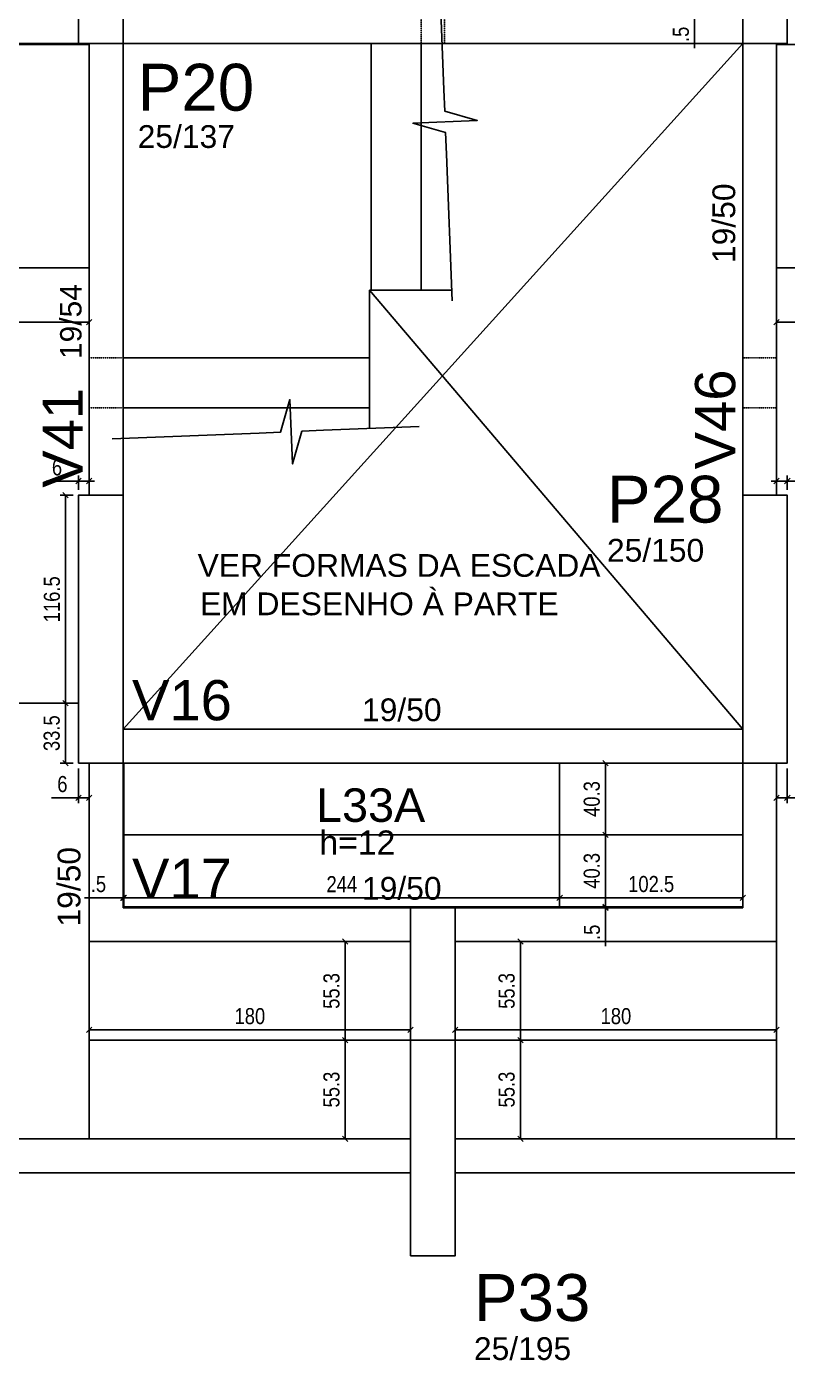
# Model space of a CAD drawing. Header units: millimetres. Extents: x 2716 to 9044, y 218 to 3839.
# Drawn here: x 5322 to 5748, y 1290 to 2037 of the extents above; entities that cross this region are included whole.
import ezdxf

# ---------------------------------------------------------------- set-up
doc = ezdxf.new("R2010")
doc.units = ezdxf.units.MM
doc.linetypes.add('HIDDEN2', pattern=[0.1875, 0.125, -0.0625])
for name, color, linetype in [('1', 3, 'Continuous'), ('210', 3, 'HIDDEN2'), ('212', 3, 'Continuous'), ('213', 3, 'Continuous'), ('216', 3, 'Continuous'), ('220', 5, 'Continuous'), ('221', 1, 'Continuous'), ('222', 6, 'Continuous'), ('226', 4, 'Continuous'), ('230', 3, 'Continuous'), ('233', 6, 'Continuous'), ('249', 1, 'Continuous'), ('COTA', 2, 'Continuous'), ('Painéis', 200, 'Continuous')]:
    doc.layers.add(name, color=color, linetype=linetype)
doc.styles.add('COTA TECNICA-50', font='techl___.ttf', dxfattribs={"height": 9})
doc.styles.get("Standard").update_dxf_attribs({"font": 'arial.ttf'})
doc.dimstyles.new('COTA PAINEL-50', dxfattribs={"dimtxt": 9, "dimasz": 3, "dimexe": 3, "dimexo": 3, "dimgap": 3, "dimtad": 1, "dimdec": 1, "dimzin": 12, "dimdsep": 46, "dimtxsty": 'COTA TECNICA-50', "dimblk1": 'OBLIQUE', "dimblk2": 'OBLIQUE', "dimsah": 1, "dimcen": 0.9, "dimclrd": 4, "dimclre": 4, "dimclrt": 240, "dimadec": 1, "dimazin": 3, "dimtfac": 1, "dimtdec": 1, "dimtmove": 0, "dimatfit": 3, "dimfxl": 1, "dimtolj": 1, "dimtzin": 12, "dimarcsym": 0})

# ---------------------------------------------------------------- blocks, each defined once
blk = doc.blocks.new('_Oblique')
at = {"color": 0, "linetype": 'ByBlock', "lineweight": -2}
blk.add_line((-0.5, -0.5), (0.5, 0.5), dxfattribs=at)
blk = doc.blocks.new('*D168')
at = {"layer": 'COTA', "color": 4, "lineweight": -2, "transparency": 16777216}
for p, q in [((5348.28, 1658.44), (5341.04, 1658.44)), ((5344.04, 1658.44), (5344.04, 1624.94)), ((5348.28, 1624.94), (5341.04, 1624.94))]:
    blk.add_line(p, q, dxfattribs=at)
at = {"layer": 'Defpoints', "color": 0, "transparency": 16777216}
for p in [(5351.28, 1658.44), (5344.04, 1624.94), (5351.28, 1624.94)]:
    blk.add_point(p, dxfattribs=at)
at = {"layer": 'COTA', "color": 4, "lineweight": -2, "transparency": 16777216, "xscale": 3, "yscale": 3, "zscale": 3}
for p, rotation in [((5344.04, 1658.44), 90), ((5344.04, 1624.94), 270)]:
    blk.add_blockref('_Oblique', p, dxfattribs=dict(at, rotation=rotation))
at = {"layer": 'COTA', "color": 240, "transparency": 16777216, "insert": (5336.34, 1641.69), "char_height": 9, "attachment_point": 5, "rotation": 90, "style": 'COTA TECNICA-50'}
blk.add_mtext('\\A1;33.5', dxfattribs=at)
blk = doc.blocks.new('*D169')
at = {"layer": 'COTA', "color": 4, "lineweight": -2, "transparency": 16777216}
for p, q in [((5351.28, 1621.94), (5351.28, 1602.55)), ((5357.28, 1621.94), (5357.28, 1602.55)), ((5351.28, 1605.55), (5336.28, 1605.55)), ((5357.28, 1605.55), (5351.28, 1605.55))]:
    blk.add_line(p, q, dxfattribs=at)
at = {"layer": 'Defpoints', "color": 0, "transparency": 16777216}
for p in [(5351.28, 1624.94), (5357.28, 1624.94), (5351.28, 1605.55)]:
    blk.add_point(p, dxfattribs=at)
at = {"layer": 'COTA', "color": 4, "lineweight": -2, "transparency": 16777216, "xscale": 3, "yscale": 3, "zscale": 3, "rotation": 180}
blk.add_blockref('_Oblique', (5351.28, 1605.55), dxfattribs=at)
at = {"layer": 'COTA', "color": 4, "lineweight": -2, "transparency": 16777216, "xscale": 3, "yscale": 3, "zscale": 3}
blk.add_blockref('_Oblique', (5357.28, 1605.55), dxfattribs=at)
at = {"layer": 'COTA', "color": 240, "transparency": 16777216, "insert": (5342.28, 1613.15), "char_height": 9, "attachment_point": 5, "style": 'COTA TECNICA-50'}
blk.add_mtext('\\A1;6', dxfattribs=at)
blk = doc.blocks.new('*D170')
at = {"layer": 'COTA', "color": 4, "lineweight": -2, "transparency": 16777216}
for p, q in [((5348.28, 1774.94), (5341.04, 1774.94)), ((5344.04, 1658.44), (5344.04, 1774.94)), ((5348.28, 1658.44), (5341.04, 1658.44))]:
    blk.add_line(p, q, dxfattribs=at)
at = {"layer": 'Defpoints', "color": 0, "transparency": 16777216}
for p in [(5344.04, 1774.94), (5351.28, 1774.94), (5351.28, 1658.44)]:
    blk.add_point(p, dxfattribs=at)
at = {"layer": 'COTA', "color": 4, "lineweight": -2, "transparency": 16777216, "xscale": 3, "yscale": 3, "zscale": 3}
for p, rotation in [((5344.04, 1774.94), 90), ((5344.04, 1658.44), 270)]:
    blk.add_blockref('_Oblique', p, dxfattribs=dict(at, rotation=rotation))
at = {"layer": 'COTA', "color": 240, "transparency": 16777216, "insert": (5336.44, 1716.69), "char_height": 9, "attachment_point": 5, "rotation": 90, "style": 'COTA TECNICA-50'}
blk.add_mtext('\\A1;116.5', dxfattribs=at)
blk = doc.blocks.new('*D171')
at = {"layer": 'COTA', "color": 4, "lineweight": -2, "transparency": 16777216}
for p, q in [((5351.28, 1777.94), (5351.28, 1785.95)), ((5357.28, 1777.94), (5357.28, 1785.95)), ((5351.28, 1782.95), (5333.28, 1782.95)), ((5357.28, 1782.95), (5351.28, 1782.95)), ((5357.28, 1782.95), (5360.28, 1782.95))]:
    blk.add_line(p, q, dxfattribs=at)
at = {"layer": 'Defpoints', "color": 0, "transparency": 16777216}
for p in [(5351.28, 1782.95), (5351.28, 1774.94), (5357.28, 1774.94)]:
    blk.add_point(p, dxfattribs=at)
at = {"layer": 'COTA', "color": 4, "lineweight": -2, "transparency": 16777216, "xscale": 3, "yscale": 3, "zscale": 3}
blk.add_blockref('_Oblique', (5351.28, 1782.95), dxfattribs=at)
at = {"layer": 'COTA', "color": 4, "lineweight": -2, "transparency": 16777216, "xscale": 3, "yscale": 3, "zscale": 3, "rotation": 180}
blk.add_blockref('_Oblique', (5357.28, 1782.95), dxfattribs=at)
at = {"layer": 'COTA', "color": 240, "transparency": 16777216, "insert": (5339.28, 1790.54), "char_height": 9, "attachment_point": 5, "style": 'COTA TECNICA-50'}
blk.add_mtext('\\A1;6', dxfattribs=at)
blk = doc.blocks.new('*D172')
at = {"layer": 'COTA', "color": 4, "lineweight": -2, "transparency": 16777216}
blk.add_line((5357.28, 1871.97), (5235.28, 1871.97), dxfattribs=at)
at = {"layer": 'Defpoints', "color": 0, "transparency": 16777216}
for p in [(5235.28, 1871.97), (5235.28, 1871.97), (5357.28, 1871.97)]:
    blk.add_point(p, dxfattribs=at)
at = {"layer": 'COTA', "color": 4, "lineweight": -2, "transparency": 16777216, "xscale": 3, "yscale": 3, "zscale": 3, "rotation": 180}
blk.add_blockref('_Oblique', (5235.28, 1871.97), dxfattribs=at)
at = {"layer": 'COTA', "color": 4, "lineweight": -2, "transparency": 16777216, "xscale": 3, "yscale": 3, "zscale": 3}
blk.add_blockref('_Oblique', (5357.28, 1871.97), dxfattribs=at)
at = {"layer": 'COTA', "color": 240, "transparency": 16777216, "insert": (5296.28, 1879.52), "char_height": 9, "attachment_point": 5, "style": 'COTA TECNICA-50'}
blk.add_mtext('\\A1;122', dxfattribs=at)
blk = doc.blocks.new('*D179')
at = {"layer": 'COTA', "color": 4, "lineweight": -2, "transparency": 16777216}
for p, q in [((5357.28, 1479.47), (5357.28, 1472.54)), ((5537.28, 1479.47), (5537.28, 1472.54)), ((5357.28, 1475.54), (5537.28, 1475.54))]:
    blk.add_line(p, q, dxfattribs=at)
at = {"layer": 'Defpoints', "color": 0, "transparency": 16777216}
for p in [(5357.28, 1482.47), (5537.28, 1482.47), (5537.28, 1475.54)]:
    blk.add_point(p, dxfattribs=at)
at = {"layer": 'COTA', "color": 4, "lineweight": -2, "transparency": 16777216, "xscale": 3, "yscale": 3, "zscale": 3, "rotation": 180}
blk.add_blockref('_Oblique', (5357.28, 1475.54), dxfattribs=at)
at = {"layer": 'COTA', "color": 4, "lineweight": -2, "transparency": 16777216, "xscale": 3, "yscale": 3, "zscale": 3}
blk.add_blockref('_Oblique', (5537.28, 1475.54), dxfattribs=at)
at = {"layer": 'COTA', "color": 240, "transparency": 16777216, "insert": (5447.28, 1483.15), "char_height": 9, "attachment_point": 5, "style": 'COTA TECNICA-50'}
blk.add_mtext('\\A1;180', dxfattribs=at)
blk = doc.blocks.new('*D180')
at = {"layer": 'COTA', "color": 4, "lineweight": -2, "transparency": 16777216}
blk.add_line((5500.73, 1524.94), (5500.73, 1469.69), dxfattribs=at)
at = {"layer": 'Defpoints', "color": 0, "transparency": 16777216}
for p in [(5500.73, 1524.94), (5500.73, 1469.69), (5500.73, 1469.69)]:
    blk.add_point(p, dxfattribs=at)
at = {"layer": 'COTA', "color": 4, "lineweight": -2, "transparency": 16777216, "xscale": 3, "yscale": 3, "zscale": 3}
for p, rotation in [((5500.73, 1524.94), 90), ((5500.73, 1469.69), 270)]:
    blk.add_blockref('_Oblique', p, dxfattribs=dict(at, rotation=rotation))
at = {"layer": 'COTA', "color": 240, "transparency": 16777216, "insert": (5493.03, 1497.32), "char_height": 9, "attachment_point": 5, "rotation": 90, "style": 'COTA TECNICA-50'}
blk.add_mtext('\\A1;55.3', dxfattribs=at)
blk = doc.blocks.new('*D181')
at = {"layer": 'COTA', "color": 4, "lineweight": -2, "transparency": 16777216}
for p, q in [((5500.73, 1469.69), (5500.73, 1414.44)), ((5499.23, 1414.44), (5497.73, 1414.44))]:
    blk.add_line(p, q, dxfattribs=at)
at = {"layer": 'Defpoints', "color": 0, "transparency": 16777216}
for p in [(5500.73, 1469.69), (5500.73, 1414.44), (5502.23, 1414.44)]:
    blk.add_point(p, dxfattribs=at)
at = {"layer": 'COTA', "color": 4, "lineweight": -2, "transparency": 16777216, "xscale": 3, "yscale": 3, "zscale": 3}
for p, rotation in [((5500.73, 1469.69), 90), ((5500.73, 1414.44), 270)]:
    blk.add_blockref('_Oblique', p, dxfattribs=dict(at, rotation=rotation))
at = {"layer": 'COTA', "color": 240, "transparency": 16777216, "insert": (5493.03, 1442.07), "char_height": 9, "attachment_point": 5, "rotation": 90, "style": 'COTA TECNICA-50'}
blk.add_mtext('\\A1;55.3', dxfattribs=at)
blk = doc.blocks.new('*D50')
at = {"layer": 'COTA', "color": 4, "lineweight": -2, "transparency": 16777216}
for p, q in [((5742.28, 1621.94), (5742.28, 1602.55)), ((5748.28, 1621.94), (5748.28, 1602.55)), ((5742.28, 1605.55), (5748.28, 1605.55)), ((5748.28, 1605.55), (5763.28, 1605.55))]:
    blk.add_line(p, q, dxfattribs=at)
at = {"layer": 'Defpoints', "color": 0, "transparency": 16777216}
for p in [(5742.28, 1624.94), (5748.28, 1624.94), (5748.28, 1605.55)]:
    blk.add_point(p, dxfattribs=at)
at = {"layer": 'COTA', "color": 4, "lineweight": -2, "transparency": 16777216, "xscale": 3, "yscale": 3, "zscale": 3, "rotation": 180}
blk.add_blockref('_Oblique', (5742.28, 1605.55), dxfattribs=at)
at = {"layer": 'COTA', "color": 4, "lineweight": -2, "transparency": 16777216, "xscale": 3, "yscale": 3, "zscale": 3}
blk.add_blockref('_Oblique', (5748.28, 1605.55), dxfattribs=at)
at = {"layer": 'COTA', "color": 240, "transparency": 16777216, "insert": (5757.28, 1613.15), "char_height": 9, "attachment_point": 5, "style": 'COTA TECNICA-50'}
blk.add_mtext('\\A1;6', dxfattribs=at)
blk = doc.blocks.new('*D52')
at = {"layer": 'COTA', "color": 4, "lineweight": -2, "transparency": 16777216}
for p, q in [((5742.28, 1777.94), (5742.28, 1785.95)), ((5748.28, 1777.94), (5748.28, 1785.95)), ((5742.28, 1782.95), (5739.28, 1782.95)), ((5742.28, 1782.95), (5748.28, 1782.95)), ((5748.28, 1782.95), (5766.28, 1782.95))]:
    blk.add_line(p, q, dxfattribs=at)
at = {"layer": 'Defpoints', "color": 0, "transparency": 16777216}
for p in [(5748.28, 1782.95), (5742.28, 1774.94), (5748.28, 1774.94)]:
    blk.add_point(p, dxfattribs=at)
at = {"layer": 'COTA', "color": 4, "lineweight": -2, "transparency": 16777216, "xscale": 3, "yscale": 3, "zscale": 3}
blk.add_blockref('_Oblique', (5742.28, 1782.95), dxfattribs=at)
at = {"layer": 'COTA', "color": 4, "lineweight": -2, "transparency": 16777216, "xscale": 3, "yscale": 3, "zscale": 3, "rotation": 180}
blk.add_blockref('_Oblique', (5748.28, 1782.95), dxfattribs=at)
at = {"layer": 'COTA', "color": 240, "transparency": 16777216, "insert": (5760.28, 1790.54), "char_height": 9, "attachment_point": 5, "style": 'COTA TECNICA-50'}
blk.add_mtext('\\A1;6', dxfattribs=at)
blk = doc.blocks.new('*D185')
at = {"layer": 'COTA', "color": 4, "lineweight": -2, "transparency": 16777216}
blk.add_line((5742.28, 1871.97), (5864.28, 1871.97), dxfattribs=at)
at = {"layer": 'Defpoints', "color": 0, "transparency": 16777216}
for p in [(5742.28, 1871.97), (5864.28, 1871.97), (5864.28, 1871.97)]:
    blk.add_point(p, dxfattribs=at)
at = {"layer": 'COTA', "color": 4, "lineweight": -2, "transparency": 16777216, "xscale": 3, "yscale": 3, "zscale": 3, "rotation": 180}
blk.add_blockref('_Oblique', (5742.28, 1871.97), dxfattribs=at)
at = {"layer": 'COTA', "color": 4, "lineweight": -2, "transparency": 16777216, "xscale": 3, "yscale": 3, "zscale": 3}
blk.add_blockref('_Oblique', (5864.28, 1871.97), dxfattribs=at)
at = {"layer": 'COTA', "color": 240, "transparency": 16777216, "insert": (5803.28, 1879.52), "char_height": 9, "attachment_point": 5, "style": 'COTA TECNICA-50'}
blk.add_mtext('\\A1;122', dxfattribs=at)
blk = doc.blocks.new('*D191')
at = {"layer": 'COTA', "color": 4, "lineweight": -2, "transparency": 16777216}
for p, q in [((5562.28, 1479.47), (5562.28, 1472.54)), ((5742.28, 1479.47), (5742.28, 1472.54)), ((5742.28, 1475.54), (5562.28, 1475.54))]:
    blk.add_line(p, q, dxfattribs=at)
at = {"layer": 'Defpoints', "color": 0, "transparency": 16777216}
for p in [(5562.28, 1482.47), (5742.28, 1482.47), (5562.28, 1475.54)]:
    blk.add_point(p, dxfattribs=at)
at = {"layer": 'COTA', "color": 4, "lineweight": -2, "transparency": 16777216, "xscale": 3, "yscale": 3, "zscale": 3, "rotation": 180}
blk.add_blockref('_Oblique', (5562.28, 1475.54), dxfattribs=at)
at = {"layer": 'COTA', "color": 4, "lineweight": -2, "transparency": 16777216, "xscale": 3, "yscale": 3, "zscale": 3}
blk.add_blockref('_Oblique', (5742.28, 1475.54), dxfattribs=at)
at = {"layer": 'COTA', "color": 240, "transparency": 16777216, "insert": (5652.28, 1483.15), "char_height": 9, "attachment_point": 5, "style": 'COTA TECNICA-50'}
blk.add_mtext('\\A1;180', dxfattribs=at)
blk = doc.blocks.new('*D192')
at = {"layer": 'COTA', "color": 4, "lineweight": -2, "transparency": 16777216}
for p, q in [((5598.83, 1524.94), (5598.83, 1469.69)), ((5503.73, 1469.69), (5601.83, 1469.69))]:
    blk.add_line(p, q, dxfattribs=at)
at = {"layer": 'Defpoints', "color": 0, "transparency": 16777216}
for p in [(5598.83, 1524.94), (5500.73, 1469.69), (5598.83, 1469.69)]:
    blk.add_point(p, dxfattribs=at)
at = {"layer": 'COTA', "color": 4, "lineweight": -2, "transparency": 16777216, "xscale": 3, "yscale": 3, "zscale": 3}
for p, rotation in [((5598.83, 1524.94), 90), ((5598.83, 1469.69), 270)]:
    blk.add_blockref('_Oblique', p, dxfattribs=dict(at, rotation=rotation))
at = {"layer": 'COTA', "color": 240, "transparency": 16777216, "insert": (5591.13, 1497.32), "char_height": 9, "attachment_point": 5, "rotation": 90, "style": 'COTA TECNICA-50'}
blk.add_mtext('\\A1;55.3', dxfattribs=at)
blk = doc.blocks.new('*D54')
at = {"layer": 'COTA', "color": 4, "lineweight": -2, "transparency": 16777216}
for p, q in [((5598.83, 1469.69), (5598.83, 1414.44)), ((5600.33, 1414.44), (5601.83, 1414.44))]:
    blk.add_line(p, q, dxfattribs=at)
at = {"layer": 'Defpoints', "color": 0, "transparency": 16777216}
for p in [(5598.83, 1469.69), (5597.33, 1414.44), (5598.83, 1414.44)]:
    blk.add_point(p, dxfattribs=at)
at = {"layer": 'COTA', "color": 4, "lineweight": -2, "transparency": 16777216, "xscale": 3, "yscale": 3, "zscale": 3}
for p, rotation in [((5598.83, 1469.69), 90), ((5598.83, 1414.44), 270)]:
    blk.add_blockref('_Oblique', p, dxfattribs=dict(at, rotation=rotation))
at = {"layer": 'COTA', "color": 240, "transparency": 16777216, "insert": (5591.13, 1442.07), "char_height": 9, "attachment_point": 5, "rotation": 90, "style": 'COTA TECNICA-50'}
blk.add_mtext('\\A1;55.3', dxfattribs=at)
blk = doc.blocks.new('*D69')
at = {"layer": 'COTA', "color": 4, "lineweight": -2, "transparency": 16777216}
blk.add_line((5646.49, 1624.94), (5646.49, 1584.69), dxfattribs=at)
at = {"layer": 'Defpoints', "color": 0, "transparency": 16777216}
for p in [(5646.49, 1624.94), (5646.49, 1584.69), (5646.49, 1584.69)]:
    blk.add_point(p, dxfattribs=at)
at = {"layer": 'COTA', "color": 4, "lineweight": -2, "transparency": 16777216, "xscale": 3, "yscale": 3, "zscale": 3}
for p, rotation in [((5646.49, 1624.94), 90), ((5646.49, 1584.69), 270)]:
    blk.add_blockref('_Oblique', p, dxfattribs=dict(at, rotation=rotation))
at = {"layer": 'COTA', "color": 240, "transparency": 16777216, "insert": (5638.8, 1604.82), "char_height": 9, "attachment_point": 5, "rotation": 90, "style": 'COTA TECNICA-50'}
blk.add_mtext('\\A1;40.3', dxfattribs=at)
blk = doc.blocks.new('*D70')
at = {"layer": 'COTA', "color": 4, "lineweight": -2, "transparency": 16777216}
for p, q in [((5646.49, 1584.69), (5646.49, 1544.44)), ((5649.49, 1544.44), (5649.49, 1544.44))]:
    blk.add_line(p, q, dxfattribs=at)
at = {"layer": 'Defpoints', "color": 0, "transparency": 16777216}
for p in [(5646.49, 1584.69), (5646.49, 1544.44), (5646.49, 1544.44)]:
    blk.add_point(p, dxfattribs=at)
at = {"layer": 'COTA', "color": 4, "lineweight": -2, "transparency": 16777216, "xscale": 3, "yscale": 3, "zscale": 3}
for p, rotation in [((5646.49, 1584.69), 90), ((5646.49, 1544.44), 270)]:
    blk.add_blockref('_Oblique', p, dxfattribs=dict(at, rotation=rotation))
at = {"layer": 'COTA', "color": 240, "transparency": 16777216, "insert": (5638.8, 1564.57), "char_height": 9, "attachment_point": 5, "rotation": 90, "style": 'COTA TECNICA-50'}
blk.add_mtext('\\A1;40.3', dxfattribs=at)
blk = doc.blocks.new('*D71')
at = {"layer": 'COTA', "color": 4, "lineweight": -2, "transparency": 16777216}
for p, q in [((5646.49, 1544.44), (5646.49, 1547.44)), ((5646.49, 1544.44), (5646.49, 1543.94)), ((5646.49, 1543.94), (5646.49, 1522.35))]:
    blk.add_line(p, q, dxfattribs=at)
at = {"layer": 'Defpoints', "color": 0, "transparency": 16777216}
for p in [(5646.49, 1544.44), (5646.49, 1543.94), (5646.49, 1543.94)]:
    blk.add_point(p, dxfattribs=at)
at = {"layer": 'COTA', "color": 4, "lineweight": -2, "transparency": 16777216, "xscale": 3, "yscale": 3, "zscale": 3}
for p, rotation in [((5646.49, 1544.44), 270), ((5646.49, 1543.94), 90)]:
    blk.add_blockref('_Oblique', p, dxfattribs=dict(at, rotation=rotation))
at = {"layer": 'COTA', "color": 240, "transparency": 16777216, "insert": (5638.9, 1530.15), "char_height": 9, "attachment_point": 5, "rotation": 90, "style": 'COTA TECNICA-50'}
blk.add_mtext('\\A1;.5', dxfattribs=at)
blk = doc.blocks.new('*D254')
at = {"layer": 'COTA', "color": 4, "lineweight": -2, "transparency": 16777216}
for p, q in [((5723.28, 1549.55), (5620.78, 1549.55)), ((5620.78, 1547.02), (5620.78, 1546.55)), ((5723.28, 1547.02), (5723.28, 1546.55))]:
    blk.add_line(p, q, dxfattribs=at)
at = {"layer": 'Defpoints', "color": 0, "transparency": 16777216}
for p in [(5620.78, 1550.02), (5620.78, 1549.55), (5723.28, 1550.02)]:
    blk.add_point(p, dxfattribs=at)
at = {"layer": 'COTA', "color": 4, "lineweight": -2, "transparency": 16777216, "xscale": 3, "yscale": 3, "zscale": 3, "rotation": 180}
blk.add_blockref('_Oblique', (5620.78, 1549.55), dxfattribs=at)
at = {"layer": 'COTA', "color": 4, "lineweight": -2, "transparency": 16777216, "xscale": 3, "yscale": 3, "zscale": 3}
blk.add_blockref('_Oblique', (5723.28, 1549.55), dxfattribs=at)
at = {"layer": 'COTA', "color": 240, "transparency": 16777216, "insert": (5672.03, 1557.15), "char_height": 9, "attachment_point": 5, "style": 'COTA TECNICA-50'}
blk.add_mtext('\\A1;102.5', dxfattribs=at)
blk = doc.blocks.new('*D255')
at = {"layer": 'COTA', "color": 4, "lineweight": -2, "transparency": 16777216}
blk.add_line((5620.78, 1549.55), (5376.78, 1549.55), dxfattribs=at)
at = {"layer": 'Defpoints', "color": 0, "transparency": 16777216}
for p in [(5376.78, 1549.55), (5376.78, 1549.55), (5620.78, 1549.55)]:
    blk.add_point(p, dxfattribs=at)
at = {"layer": 'COTA', "color": 4, "lineweight": -2, "transparency": 16777216, "xscale": 3, "yscale": 3, "zscale": 3, "rotation": 180}
blk.add_blockref('_Oblique', (5376.78, 1549.55), dxfattribs=at)
at = {"layer": 'COTA', "color": 4, "lineweight": -2, "transparency": 16777216, "xscale": 3, "yscale": 3, "zscale": 3}
blk.add_blockref('_Oblique', (5620.78, 1549.55), dxfattribs=at)
at = {"layer": 'COTA', "color": 240, "transparency": 16777216, "insert": (5498.78, 1557.12), "char_height": 9, "attachment_point": 5, "style": 'COTA TECNICA-50'}
blk.add_mtext('\\A1;244', dxfattribs=at)
blk = doc.blocks.new('*D256')
at = {"layer": 'COTA', "color": 4, "lineweight": -2, "transparency": 16777216}
for p, q in [((5376.28, 1549.55), (5354.69, 1549.55)), ((5376.78, 1549.55), (5376.28, 1549.55)), ((5376.78, 1549.55), (5379.78, 1549.55))]:
    blk.add_line(p, q, dxfattribs=at)
at = {"layer": 'Defpoints', "color": 0, "transparency": 16777216}
for p in [(5376.28, 1549.55), (5376.28, 1549.55), (5376.78, 1549.55)]:
    blk.add_point(p, dxfattribs=at)
at = {"layer": 'COTA', "color": 4, "lineweight": -2, "transparency": 16777216, "xscale": 3, "yscale": 3, "zscale": 3}
blk.add_blockref('_Oblique', (5376.28, 1549.55), dxfattribs=at)
at = {"layer": 'COTA', "color": 4, "lineweight": -2, "transparency": 16777216, "xscale": 3, "yscale": 3, "zscale": 3, "rotation": 180}
blk.add_blockref('_Oblique', (5376.78, 1549.55), dxfattribs=at)
at = {"layer": 'COTA', "color": 240, "transparency": 16777216, "insert": (5362.48, 1557.15), "char_height": 9, "attachment_point": 5, "style": 'COTA TECNICA-50'}
blk.add_mtext('\\A1;.5', dxfattribs=at)
blk = doc.blocks.new('*D259')
at = {"layer": 'COTA', "color": 4, "lineweight": -2, "transparency": 16777216}
for p, q in [((5696.29, 2047.44), (5696.29, 2050.44)), ((5696.29, 2047.44), (5696.29, 2046.94)), ((5696.29, 2046.94), (5696.29, 2025.35))]:
    blk.add_line(p, q, dxfattribs=at)
at = {"layer": 'Defpoints', "color": 0, "transparency": 16777216}
for p in [(5696.29, 2047.44), (5696.29, 2046.94), (5696.29, 2046.94)]:
    blk.add_point(p, dxfattribs=at)
at = {"layer": 'COTA', "color": 4, "lineweight": -2, "transparency": 16777216, "xscale": 3, "yscale": 3, "zscale": 3}
for p, rotation in [((5696.29, 2047.44), 270), ((5696.29, 2046.94), 90)]:
    blk.add_blockref('_Oblique', p, dxfattribs=dict(at, rotation=rotation))
at = {"layer": 'COTA', "color": 240, "transparency": 16777216, "insert": (5688.69, 2033.14), "char_height": 9, "attachment_point": 5, "rotation": 90, "style": 'COTA TECNICA-50'}
blk.add_mtext('\\A1;.5', dxfattribs=at)

msp = doc.modelspace()

# ---------------------------------------------------------------- linework, layer by layer
at = {"layer": '1'}
for p, q in [((4927.28, 2027.94), (5351.28, 2027.94)), ((5723.28, 2027.94), (5376.28, 2027.94)), ((5376.28, 1643.94), (5723.28, 1643.94)), ((5376.28, 1624.94), (5723.28, 1624.94)), ((5376.28, 1543.94), (5376.28, 1624.94)), ((5723.28, 1543.94), (5723.28, 1624.94)), ((5376.28, 1543.94), (5537.28, 1543.94)), ((5562.28, 1543.94), (5723.28, 1543.94)), ((5357.28, 1524.94), (5537.28, 1524.94)), ((5562.28, 1524.94), (5742.28, 1524.94)), ((4963.34, 1414.44), (5537.28, 1414.44)), ((5562.28, 1414.44), (6136.34, 1414.44)), ((4963.34, 1395.44), (5537.28, 1395.44)), ((5562.28, 1395.44), (6136.39, 1395.44))]:
    msp.add_line(p, q, dxfattribs=at)
for points in [[(5357.28, 2027.94), (5357.28, 1774.94)], [(5376.28, 1774.94), (5376.28, 2027.94)], [(5723.28, 2027.94), (5723.28, 1774.94)], [(5742.28, 1774.94), (5742.28, 2027.94)], [(5357.28, 1624.94), (5357.28, 1524.94)], [(5742.28, 1524.94), (5742.28, 1624.94)]]:
    msp.add_lwpolyline(points, dxfattribs=at)
at = {"layer": '210'}
for p, q in [((5543.28, 2027.94), (5543.28, 2046.94)), ((5556.28, 2027.94), (5556.28, 2046.94)), ((5357.28, 1851.94), (5376.28, 1851.94)), ((5742.28, 1851.94), (5723.28, 1851.94)), ((5357.28, 1823.94), (5376.28, 1823.94)), ((5742.28, 1823.94), (5723.28, 1823.94))]:
    msp.add_line(p, q, dxfattribs=at)
at = {"layer": '221'}
for p, q in [((5376.28, 1643.94), (5723.28, 2027.94)), ((5514.28, 1889.94), (5723.28, 1643.94))]:
    msp.add_line(p, q, dxfattribs=at)
at = {"layer": '222'}
for points in [[(5376.28, 2164.94), (5351.28, 2164.94), (5351.28, 2027.94), (5376.28, 2027.94), (5376.28, 2164.94)], [(5723.28, 2027.94), (5748.28, 2027.94), (5748.28, 2164.94), (5723.28, 2164.94), (5723.28, 2027.94)], [(5351.28, 1624.94), (5376.28, 1624.94), (5376.28, 1774.94), (5351.28, 1774.94), (5351.28, 1624.94)], [(5723.28, 1624.94), (5748.28, 1624.94), (5748.28, 1774.94), (5723.28, 1774.94), (5723.28, 1624.94)], [(5537.28, 1348.94), (5562.28, 1348.94), (5562.28, 1543.94), (5537.28, 1543.94), (5537.28, 1348.94)]]:
    msp.add_lwpolyline(points, dxfattribs=at)
at = {"layer": '230'}
for p, q in [((5543.28, 2027.94), (5543.28, 1889.94)), ((5514.28, 1889.94), (5560.37, 1889.94)), ((5514.28, 1812.39), (5514.28, 1889.94)), ((5376.28, 1851.94), (5514.28, 1851.94)), ((5376.28, 1823.94), (5514.28, 1823.94))]:
    msp.add_line(p, q, dxfattribs=at)
msp.add_lwpolyline([(5515.28, 2027.94), (5515.28, 1889.94), (5531.28, 1889.94)], dxfattribs=at)
at = {"layer": '249'}
for points in [[(5553.79, 2055.84), (5555.86, 2002.14), (5556.39, 1990.13), (5574.67, 1984.91), (5538.63, 1983.33), (5556.91, 1978.11), (5557.44, 1966.1), (5560.61, 1883.83)], [(5542.18, 1813.43), (5488.48, 1811.36), (5476.46, 1810.84), (5471.24, 1792.55), (5469.67, 1828.6), (5464.45, 1810.31), (5452.43, 1809.79), (5370.16, 1806.62)]]:
    msp.add_lwpolyline(points, dxfattribs=at)
at = {"layer": 'Painéis'}
for p, q in [((4924.78, 2027.44), (5357.28, 2027.44)), ((6174.78, 2027.44), (5742.28, 2027.44)), ((4924.78, 1902.44), (5357.28, 1902.44)), ((6174.78, 1902.44), (5742.28, 1902.44)), ((4924.78, 1658.44), (5351.28, 1658.44)), ((5376.78, 1624.94), (5376.78, 1544.44)), ((5620.78, 1624.94), (5620.78, 1544.44)), ((5376.78, 1584.69), (5723.28, 1584.69)), ((5376.78, 1544.44), (5723.28, 1544.44)), ((5357.28, 1524.94), (5357.28, 1414.44)), ((5742.28, 1524.94), (5742.28, 1414.44)), ((5357.28, 1469.69), (5537.28, 1469.69)), ((5742.28, 1469.69), (5562.28, 1469.69))]:
    msp.add_line(p, q, dxfattribs=at)

# ---------------------------------------------------------------- texts
at = {"layer": '212'}
for s, height, p in [('19/50', 12.75, (5719.09, 1905.06)), ('19/54', 12, (5353, 1851.27)), ('19/50', 12.75, (5352.37, 1533.37))]:
    msp.add_text(s, height=height, rotation=90, dxfattribs=at).set_placement(p)
for s, p in [('VER FORMAS DA ESCADA ', (5418.03, 1729.29)), ('EM DESENHO À PARTE', (5419.36, 1707.77)), ('19/50', (5510.09, 1648.42)), ('19/50', (5510.09, 1548.42))]:
    msp.add_text(s, height=12.75, dxfattribs=at).set_placement(p)
at = {"layer": '213'}
for s, p in [('25/137', (5384.46, 1969.52)), ('25/150', (5647.26, 1737.78)), ('25/195', (5572.76, 1290.59))]:
    msp.add_text(s, height=12.75, dxfattribs=at).set_placement(p)
at = {"layer": '216'}
msp.add_text('h=12', height=13.5, dxfattribs=at).set_placement((5486.26, 1573.7))
at = {"layer": '220'}
for s, p in [('P20', (5384.46, 1990.39)), ('P28', (5647.26, 1759.65)), ('P33', (5572.76, 1312.46))]:
    msp.add_text(s, height=26.25, dxfattribs=at).set_placement(p)
at = {"layer": '226'}
msp.add_text('L33A', height=18.75, dxfattribs=at).set_placement((5484.33, 1592.03))
at = {"layer": '233'}
for s, p in [('V46', (5719.09, 1789.48)), ('V41', (5353.74, 1779.18))]:
    msp.add_text(s, height=22.5, rotation=90, dxfattribs=at).set_placement(p)
for s, p in [('V16', (5381.28, 1648.92)), ('V17', (5381.28, 1548.92))]:
    msp.add_text(s, height=22.5, dxfattribs=at).set_placement(p)

# ---------------------------------------------------------------- dimensions: what is measured, and where the dimension line sits
at = {"layer": 'COTA'}
for base, p1, p2, angle, picture, middle in [((5696.29, 2046.94), (5696.29, 2047.44), (5696.29, 2046.94), 90, '*D259', (5688.69, 2033.14)), ((5864.28, 1871.97), (5742.28, 1871.97), (5864.28, 1871.97), 180, '*D185', (5803.28, 1879.52)), ((5748.28, 1782.95), (5742.28, 1774.94), (5748.28, 1774.94), 180, '*D52', (5760.28, 1790.54)), ((5344.04, 1774.94), (5351.28, 1658.44), (5351.28, 1774.94), 90, '*D170', (5336.44, 1716.69)), ((5344.04, 1624.94), (5351.28, 1658.44), (5351.28, 1624.94), 90, '*D168', (5336.34, 1641.69)), ((5646.4949, 1584.693), (5646.4949, 1624.9445), (5646.4949, 1584.693), 90, '*D69', (5638.7975, 1604.8187)), ((5748.28, 1605.55), (5742.28, 1624.94), (5748.28, 1624.94), 180, '*D50', (5757.28, 1613.15)), ((5646.4949, 1544.4416), (5646.4949, 1584.693), (5646.4949, 1544.4416), 90, '*D70', (5638.7975, 1564.5673)), ((5646.49, 1543.94), (5646.49, 1544.44), (5646.49, 1543.94), 90, '*D71', (5638.9, 1530.15)), ((5500.73044, 1469.69156), (5500.73044, 1524.94158), (5500.73044, 1469.69156), 90, '*D180', (5493.03307, 1497.31657)), ((5598.82827, 1469.69156), (5598.82827, 1524.94158), (5500.73044, 1469.69156), 90, '*D192', (5591.1309, 1497.31657)), ((5562.28, 1475.54), (5742.28, 1482.47), (5562.28, 1482.47), 180, '*D191', (5652.28, 1483.15)), ((5500.7304, 1414.4415), (5500.7304, 1469.6916), (5502.2304, 1414.4415), 90, '*D181', (5493.0331, 1442.0666)), ((5598.8283, 1414.4415), (5598.8283, 1469.6916), (5597.3283, 1414.4415), 90, '*D54', (5591.1309, 1442.0666))]:
    dim = msp.add_linear_dim(base=base, p1=p1, p2=p2, angle=angle, dimstyle='COTA PAINEL-50', dxfattribs=at)
    dim.commit()
    dim.dimension.update_dxf_attribs({"geometry": picture, "text_midpoint": middle})
for base, p1, p2, picture, middle in [((5235.28, 1871.97), (5357.28, 1871.97), (5235.28, 1871.97), '*D172', (5296.28, 1879.52)), ((5351.28, 1782.95), (5357.28, 1774.94), (5351.28, 1774.94), '*D171', (5339.28, 1790.54)), ((5351.28, 1605.55), (5357.28, 1624.94), (5351.28, 1624.94), '*D169', (5342.28, 1613.15)), ((5376.28, 1549.55), (5376.78, 1549.55), (5376.28, 1549.55), '*D256', (5362.48, 1557.15)), ((5376.78, 1549.55), (5620.78, 1549.55), (5376.78, 1549.55), '*D255', (5498.78, 1557.12)), ((5620.78, 1549.55), (5723.28, 1550.02), (5620.78, 1550.02), '*D254', (5672.03, 1557.15)), ((5537.28, 1475.54), (5357.28, 1482.47), (5537.28, 1482.47), '*D179', (5447.28, 1483.15))]:
    dim = msp.add_linear_dim(base=base, p1=p1, p2=p2, dimstyle='COTA PAINEL-50', dxfattribs=at)
    dim.commit()
    dim.dimension.update_dxf_attribs({"geometry": picture, "text_midpoint": middle})

doc.saveas('drawing.dxf')
